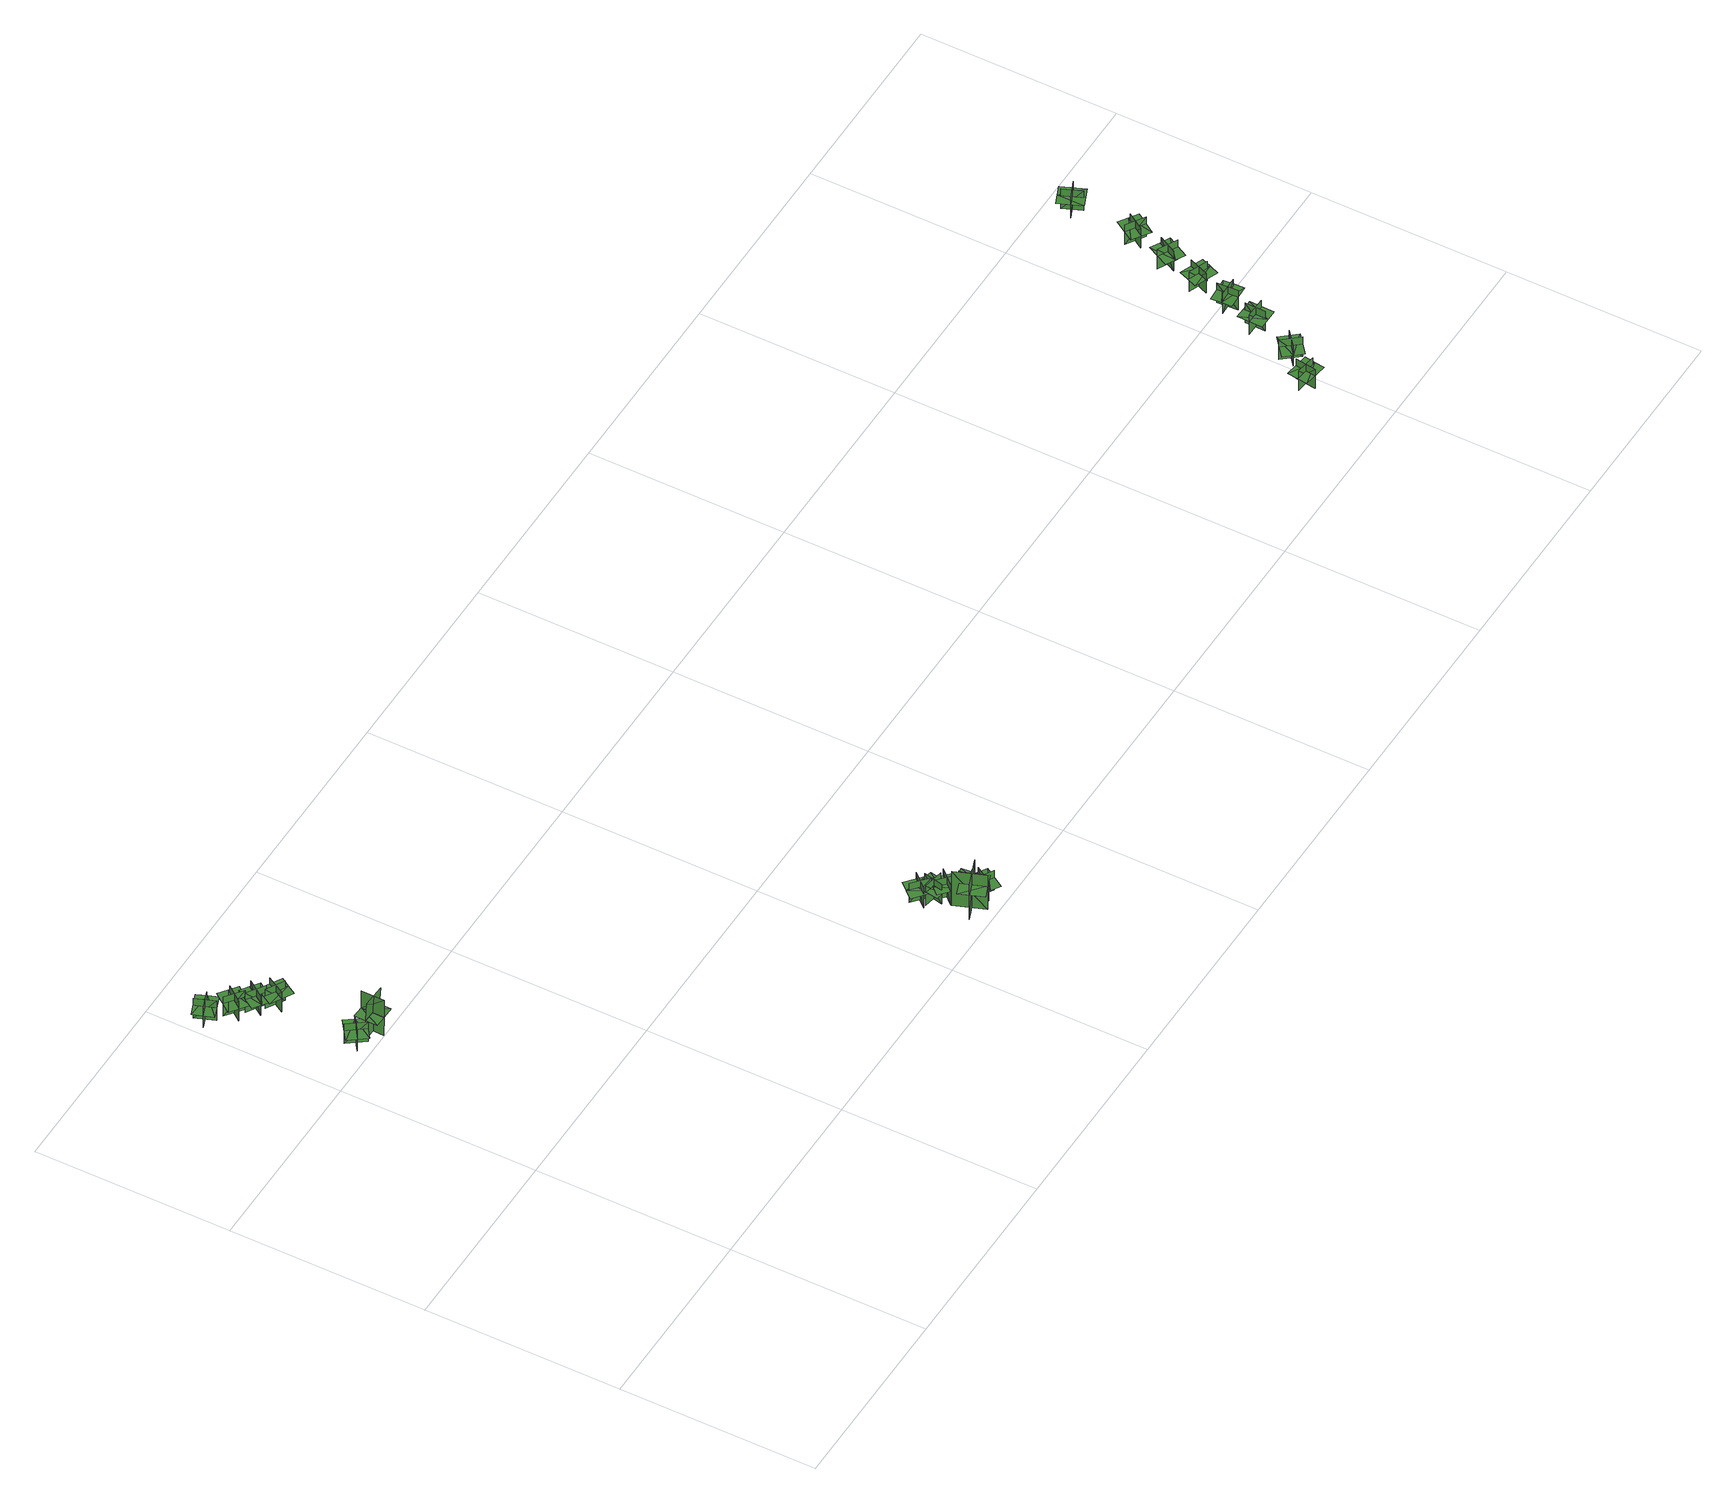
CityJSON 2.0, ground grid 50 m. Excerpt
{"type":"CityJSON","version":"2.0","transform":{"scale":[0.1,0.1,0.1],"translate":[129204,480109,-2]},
"CityObjects":{
"tree1":{"type":"SolitaryVegetationObject","geometry":[{"type":"MultiSurface","lod":"1","boundaries":[[[0,1,2]],[[0,2,3]],[[4,5,6]],[[4,6,7]],[[8,9,10]],[[8,10,11]],[[8,11,12]],[[8,12,13]]]}]},
"tree2":{"type":"SolitaryVegetationObject","geometry":[{"type":"MultiSurface","lod":"1","boundaries":[[[14,15,16]],[[14,16,17]],[[18,19,20]],[[18,20,21]],[[22,23,24]],[[22,24,25]],[[22,25,26]],[[22,26,27]]]}]},
"tree3":{"type":"SolitaryVegetationObject","geometry":[{"type":"MultiSurface","lod":"1","boundaries":[[[28,29,30]],[[28,30,31]],[[32,33,34]],[[32,34,35]],[[36,37,38]],[[36,38,39]],[[36,39,40]],[[36,40,41]]]}]},
"tree4":{"type":"SolitaryVegetationObject","geometry":[{"type":"MultiSurface","lod":"1","boundaries":[[[42,43,44]],[[42,44,45]],[[46,47,48]],[[46,48,49]],[[50,51,47]],[[50,47,46]],[[52,53,43]],[[52,43,42]],[[42,43,54]],[[42,54,55]],[[42,56,57]],[[42,57,43]]]}]},
"tree5":{"type":"SolitaryVegetationObject","geometry":[{"type":"MultiSurface","lod":"1","boundaries":[[[58,59,60]],[[58,60,61]],[[62,63,64]],[[62,64,65]],[[66,67,68]],[[66,68,69]],[[66,69,70]],[[66,70,71]]]}]},
"tree6":{"type":"SolitaryVegetationObject","geometry":[{"type":"MultiSurface","lod":"1","boundaries":[[[72,73,74]],[[72,74,75]],[[76,77,78]],[[76,78,79]],[[80,81,82]],[[80,82,83]],[[80,83,84]],[[80,84,85]]]}]},
"tree7":{"type":"SolitaryVegetationObject","geometry":[{"type":"MultiSurface","lod":"1","boundaries":[[[86,87,88]],[[86,88,89]],[[90,91,92]],[[90,92,93]],[[94,95,96]],[[94,96,97]],[[94,97,98]],[[94,98,99]]]}]},
"tree8":{"type":"SolitaryVegetationObject","geometry":[{"type":"MultiSurface","lod":"1","boundaries":[[[100,101,102]],[[100,102,103]],[[104,105,106]],[[104,106,107]],[[108,109,110]],[[108,110,111]],[[108,111,112]],[[108,112,113]]]}]},
"tree9":{"type":"SolitaryVegetationObject","geometry":[{"type":"MultiSurface","lod":"1","boundaries":[[[114,115,116]],[[114,116,117]],[[118,119,120]],[[118,120,121]],[[122,123,124]],[[122,124,125]],[[122,125,126]],[[122,126,127]]]}]},
"tree10":{"type":"SolitaryVegetationObject","geometry":[{"type":"MultiSurface","lod":"1","boundaries":[[[128,129,130]],[[128,130,131]],[[132,133,134]],[[132,134,135]],[[136,137,138]],[[136,138,139]],[[136,139,140]],[[136,140,141]]]}]},
"tree11":{"type":"SolitaryVegetationObject","geometry":[{"type":"MultiSurface","lod":"1","boundaries":[[[142,143,144]],[[142,144,145]],[[146,147,148]],[[146,148,149]],[[150,151,152]],[[150,152,153]],[[150,153,154]],[[150,154,155]]]}]},
"tree12":{"type":"SolitaryVegetationObject","geometry":[{"type":"MultiSurface","lod":"1","boundaries":[[[156,157,158]],[[156,158,159]],[[160,161,162]],[[160,162,163]],[[164,165,166]],[[164,166,167]],[[164,167,168]],[[164,168,169]]]}]},
"tree13":{"type":"SolitaryVegetationObject","geometry":[{"type":"MultiSurface","lod":"1","boundaries":[[[170,171,172]],[[170,172,173]],[[174,175,176]],[[174,176,177]],[[178,179,180]],[[178,180,181]],[[178,181,182]],[[178,182,183]]]}]},
"tree14":{"type":"SolitaryVegetationObject","geometry":[{"type":"MultiSurface","lod":"1","boundaries":[[[184,185,186]],[[184,186,187]],[[188,189,190]],[[188,190,191]],[[192,193,194]],[[192,194,195]],[[192,195,196]],[[192,196,197]]]}]},
"tree15":{"type":"SolitaryVegetationObject","geometry":[{"type":"MultiSurface","lod":"1","boundaries":[[[198,199,200]],[[198,200,201]],[[202,203,204]],[[202,204,205]],[[206,207,208]],[[206,208,209]],[[206,209,210]],[[206,210,211]]]}]},
"tree16":{"type":"SolitaryVegetationObject","geometry":[{"type":"MultiSurface","lod":"1","boundaries":[[[212,213,214]],[[212,214,215]],[[216,217,218]],[[216,218,219]],[[220,221,222]],[[220,222,223]],[[220,223,224]],[[220,224,225]]]}]},
"tree17":{"type":"SolitaryVegetationObject","geometry":[{"type":"MultiSurface","lod":"1","boundaries":[[[226,227,228]],[[226,228,229]],[[230,231,232]],[[230,232,233]],[[234,235,236]],[[234,236,237]],[[234,237,238]],[[234,238,239]]]}]},
"tree18":{"type":"SolitaryVegetationObject","geometry":[{"type":"MultiSurface","lod":"1","boundaries":[[[240,241,242]],[[240,242,243]],[[244,245,246]],[[244,246,247]],[[248,249,250]],[[248,250,251]],[[248,251,252]],[[248,252,253]]]}]},
"tree19":{"type":"SolitaryVegetationObject","geometry":[{"type":"MultiSurface","lod":"1","boundaries":[[[254,255,256]],[[254,256,257]],[[258,259,260]],[[258,260,261]],[[262,263,264]],[[262,264,265]],[[262,265,266]],[[262,266,267]]]}]},
"tree20":{"type":"SolitaryVegetationObject","geometry":[{"type":"MultiSurface","lod":"1","boundaries":[[[268,269,270]],[[268,270,271]],[[272,273,274]],[[272,274,275]],[[276,277,278]],[[276,278,279]],[[276,279,280]],[[276,280,281]]]}]}
},
"vertices":[
[123,1060,17],[123,1060,79],[155,1017,79],[155,1017,17],[159,1054,17],[159,1054,79],[117,1024,79],[117,1024,17],[165,1058,59],[149,1080,59],[97,1042,59],[113,1021,59],[129,999,59],[181,1037,59],
[34,1397,7],[34,1397,69],[53,1347,69],[53,1347,7],[67,1381,7],[67,1381,69],[19,1363,69],[19,1363,7],[74,1384,49],[65,1409,49],[5,1386,49],[14,1361,49],[24,1336,49],[84,1359,49],
[71,1341,8],[71,1341,70],[113,1308,70],[113,1308,8],[107,1345,8],[107,1345,70],[75,1304,70],[75,1304,8],[112,1351,50],[90,1368,50],[51,1317,50],[73,1301,50],[94,1284,50],[133,1335,50],
[189,1054,75],[188,995,75],[219,994,75],[220,1054,75],[218,1025,75],[159,1026,75],[159,1023,129],[218,1021,129],[218,1021,20],[159,1023,20],[187,1054,20],[185,995,20],[188,995,129],[189,1054,129],[159,1055,75],[158,996,75],
[148,1274,10],[148,1274,72],[104,1304,72],[104,1304,10],[112,1268,10],[112,1268,72],[142,1311,72],[142,1311,10],[108,1262,51],[130,1246,51],[166,1299,51],[144,1314,51],[122,1330,51],[86,1277,51],
[172,1279,10],[172,1279,72],[145,1233,72],[145,1233,10],[180,1244,10],[180,1244,72],[136,1270,72],[136,1270,10],[187,1240,52],[201,1263,52],[145,1295,52],[132,1272,52],[118,1249,52],[173,1217,52],
[1141,37,23],[1217,66,23],[1217,66,131],[1141,37,131],[1189,16,23],[1189,16,131],[1160,92,131],[1160,92,23],[1189,16,97],[1220,28,97],[1198,89,97],[1166,77,97],[1134,65,97],[1157,4,97],
[1138,151,5],[1138,151,67],[1173,191,67],[1173,191,5],[1136,187,5],[1136,187,67],[1175,153,67],[1175,153,5],[1130,192,47],[1112,171,47],[1161,130,47],[1178,150,47],[1196,170,47],[1147,212,47],
[1198,142,6],[1198,142,68],[1146,151,68],[1146,151,6],[1168,122,6],[1168,122,68],[1178,172,68],[1178,172,6],[1167,114,48],[1193,109,48],[1205,172,48],[1178,177,48],[1152,182,48],[1141,119,48],
[1174,103,7],[1174,103,69],[1210,143,69],[1210,143,7],[1173,139,7],[1173,139,69],[1212,104,69],[1212,104,7],[1168,144,49],[1150,125,49],[1197,81,49],[1215,101,49],[1233,121,49],[1186,164,49],
[1254,88,4],[1254,88,66],[1200,82,66],[1200,82,4],[1230,60,4],[1230,60,66],[1225,111,66],[1225,111,4],[1231,52,46],[1258,55,46],[1251,119,46],[1224,116,46],[1198,113,46],[1205,49,46],
[1264,43,4],[1264,43,66],[1219,71,66],[1219,71,4],[1229,36,4],[1229,36,66],[1256,79,66],[1256,79,4],[1225,29,45],[1247,15,45],[1281,69,45],[1258,83,45],[1236,97,45],[1202,43,45],
[2979,242,8],[2979,242,70],[2972,189,70],[2972,189,8],[3000,212,8],[3000,212,70],[2949,219,70],[2949,219,8],[3008,211,49],[3012,238,49],[2948,247,49],[2944,220,49],[2941,194,49],[3004,185,49],
[3045,263,8],[3045,263,70],[3011,305,70],[3011,305,8],[3009,267,8],[3009,267,70],[3048,300,70],[3048,300,8],[3003,262,49],[3020,242,49],[3069,283,49],[3052,303,49],[3035,324,49],[2986,283,49],
[3099,400,8],[3099,400,70],[3046,401,70],[3046,401,8],[3073,375,8],[3073,375,70],[3074,427,70],[3074,427,8],[3073,367,49],[3100,367,49],[3101,431,49],[3074,431,49],[3047,432,49],[3046,368,49],
[3100,459,8],[3100,459,70],[3097,513,70],[3097,513,8],[3074,484,8],[3074,484,70],[3125,487,70],[3125,487,8],[3066,483,50],[3067,457,50],[3131,460,50],[3130,487,50],[3128,514,50],[3064,510,50],
[3131,598,8],[3131,598,70],[3111,548,70],[3111,548,8],[3144,564,8],[3144,564,70],[3096,583,70],[3096,583,8],[3152,561,50],[3162,586,50],[3102,610,50],[3092,585,50],[3082,560,50],[3142,536,50],
[3170,655,8],[3170,655,70],[3122,680,70],[3122,680,8],[3135,645,8],[3135,645,70],[3159,690,70],[3159,690,8],[3131,638,49],[3155,625,49],[3185,682,49],[3161,694,49],[3137,707,49],[3108,650,49],
[3153,780,8],[3153,780,70],[3198,751,70],[3198,751,8],[3188,787,8],[3188,787,70],[3160,744,70],[3160,744,8],[3193,794,50],[3170,809,50],[3135,755,50],[3158,740,50],[3180,726,50],[3215,779,50],
[3167,927,6],[3167,927,68],[3216,948,68],[3216,948,6],[3181,961,6],[3181,961,68],[3201,913,68],[3201,913,6],[3178,968,48],[3153,958,48],[3178,898,48],[3203,909,48],[3228,919,48],[3203,978,48]
]}
